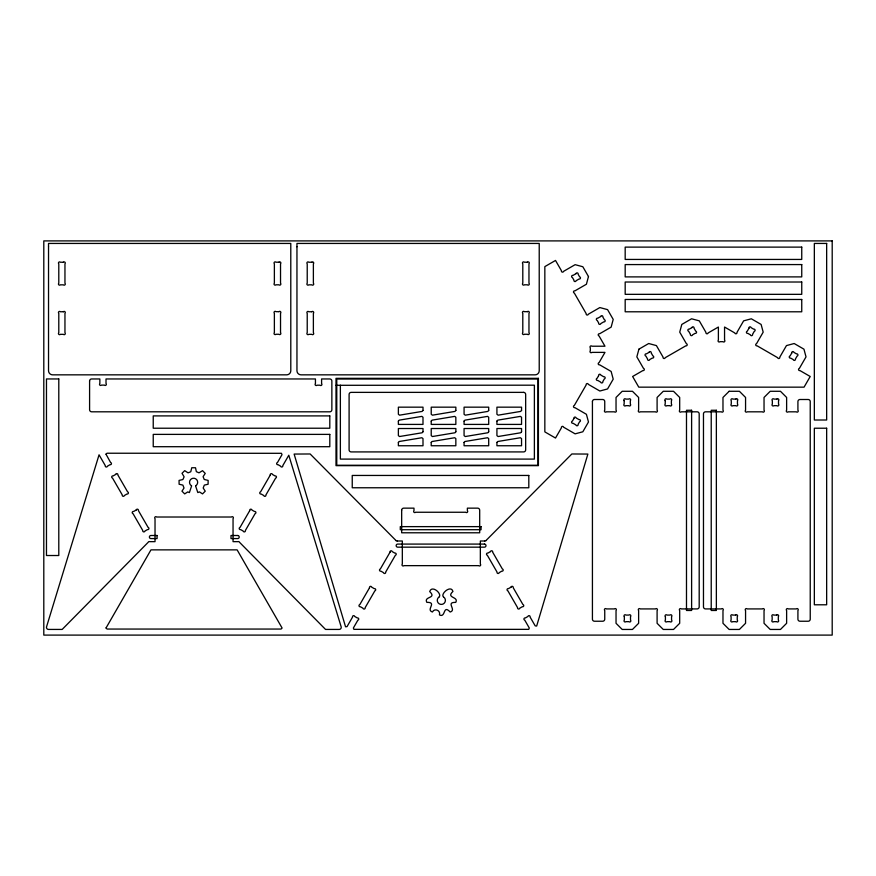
<?xml version="1.0" encoding="UTF-8"?>
<svg xmlns="http://www.w3.org/2000/svg" width="876" height="876" viewBox="0 0 876 876"><rect width="100%" height="100%" fill="white"/><g stroke="black" fill="none" stroke-linecap="round" stroke-linejoin="round"><path stroke-width="1.31" d="M486.224 540.306L571.853 453.976L587.873 454.064L536.67 626.044L535.203 625.88L530.09 617.043A1.106 1.106 0 0 0 529.301 615.686A1.106 1.106 0 0 0 527.943 616.463L525.326 617.974A1.106 1.106 0 0 0 523.968 618.763A1.106 1.106 0 0 0 524.746 620.12L529.29 628.004L528.743 629.351L353.915 629.351L353.367 628.004L357.912 620.12A1.106 1.106 0 0 0 358.689 618.763A1.106 1.106 0 0 0 357.331 617.974L354.714 616.463A1.106 1.106 0 0 0 353.356 615.686A1.106 1.106 0 0 0 352.568 617.043L347.027 626.636L345.549 626.789L294.128 454.064L310.148 453.976L395.777 540.306M195.578 485.884L197.812 492.575L199.443 491.907L202.531 493.9L205.236 491.173L203.188 488.031L204.305 485.107L208.094 484.242L208.138 480.409L204.239 479.468L203.09 476.675L205.236 473.412L202.564 470.675L199.005 472.821L196.344 471.66L195.534 467.773L191.767 467.74L190.771 471.77L188.055 472.832L184.705 470.653L182.022 473.303L184.113 476.818L182.887 479.544L179.065 480.409L179.109 484.242L182.898 485.107L184.015 488.031L181.978 491.173L184.683 493.9L187.76 491.907L189.391 492.575L191.625 485.884M439.347 596.775C441.778 593.282 431.835 584.741 429.7 591.585C437.255 598.757 423.36 596.118 426.864 602.36C437.606 602.108 425.55 609.784 432.405 611.995C434.54 607.747 440.924 610.473 439.456 614.908C445.928 618.259 442.719 604.035 450.155 612.006C457.086 609.992 445.096 602.064 455.739 602.392C459.09 596.468 445.545 598.242 452.947 591.453C451.096 584.588 440.464 593.589 443.311 596.775M336.001 385.298L534.382 385.188L534.382 459.101L340.37 459.101L340.37 385.188M397.463 541.007L402.325 541.007L402.325 564.078A1.106 1.106 0 0 0 402.325 565.644A1.106 1.106 0 0 0 403.891 565.644L478.767 565.644A1.106 1.106 0 0 0 480.344 565.644A1.106 1.106 0 0 0 480.344 564.078L480.344 541.007L484.537 541.007M443.519 596.939A4.062 4.062 0 0 1 444.406 603.017A4.062 4.062 0 0 1 438.263 603.017A4.062 4.062 0 0 1 439.15 596.939M397.233 541.039A1.106 1.106 0 0 1 395.919 540.492M486.092 540.492A1.106 1.106 0 0 1 484.778 541.039M191.417 485.731A4.073 4.073 0 0 1 190.519 479.632A4.073 4.073 0 0 1 196.673 479.632A4.073 4.073 0 0 1 195.797 485.72M48.53 246.769L48.53 370.734A4.106 4.106 0 0 0 52.637 374.84L286.693 374.84A4.106 4.106 0 0 0 290.799 370.734L290.788 243.44L48.519 243.44L48.53 246.769M89.593 381.005L89.593 409.749A2.059 2.059 0 0 0 91.641 411.808L329.803 411.808A2.048 2.048 0 0 0 331.862 409.749L331.862 381.005A2.059 2.059 0 0 0 329.803 378.958L321.591 378.958L321.591 383.633A1.106 1.106 0 0 1 321.591 385.199A1.106 1.106 0 0 1 320.025 385.199L317.002 385.199A1.106 1.106 0 0 1 315.437 385.199A1.106 1.106 0 0 1 315.437 383.633L315.437 378.958L106.018 378.958L106.018 383.546A1.106 1.106 0 0 1 106.018 385.111A1.106 1.106 0 0 1 104.441 385.111L101.419 385.111A1.106 1.106 0 0 1 99.853 385.111A1.106 1.106 0 0 1 99.853 383.546L99.853 378.958L91.641 378.958A2.048 2.048 0 0 0 89.593 381.005M296.953 246.769L296.953 370.734A4.106 4.106 0 0 0 301.059 374.84L535.116 374.84A4.106 4.106 0 0 0 539.222 370.734L539.222 243.44L296.953 243.44L296.953 246.769M401.668 510.204L401.668 532.783L479.687 532.783L479.687 510.204A2.059 2.059 0 0 0 477.628 508.146L467.368 508.146L467.368 510.686A1.106 1.106 0 0 1 467.368 512.252A1.106 1.106 0 0 1 465.791 512.252L415.553 512.252A1.106 1.106 0 0 1 413.987 512.252A1.106 1.106 0 0 1 413.987 510.686L413.987 508.146L403.716 508.146A2.048 2.048 0 0 0 401.668 510.204M592.428 401.558L592.428 619.19A2.048 2.048 0 0 0 594.486 621.237L602.699 621.237A2.059 2.059 0 0 0 604.747 619.19L604.747 610.495A1.106 1.106 0 0 1 604.747 608.919A1.106 1.106 0 0 1 606.312 608.919L614.47 608.919A1.106 1.106 0 0 1 616.036 608.919A1.106 1.106 0 0 1 616.036 610.495L616.036 623.296L622.201 629.45L632.461 629.45L638.626 623.296L638.626 610.495A1.106 1.106 0 0 1 638.626 608.919A1.106 1.106 0 0 1 640.192 608.919L655.533 608.919A1.106 1.106 0 0 1 657.099 608.919A1.106 1.106 0 0 1 657.099 610.495L657.099 623.296L663.263 629.45L673.524 629.45L679.688 623.296L679.688 610.495A1.106 1.106 0 0 1 679.688 608.919A1.106 1.106 0 0 1 681.254 608.919L697.143 608.919A2.059 2.059 0 0 0 699.19 606.871L699.19 413.877A2.048 2.048 0 0 0 697.143 411.819L681.254 411.819A1.106 1.106 0 0 1 679.688 411.819A1.106 1.106 0 0 1 679.688 410.253L679.688 397.452L673.524 391.287L663.263 391.287L657.099 397.452L657.099 410.253A1.106 1.106 0 0 1 657.099 411.819A1.106 1.106 0 0 1 655.533 411.819L640.192 411.819A1.106 1.106 0 0 1 638.626 411.819A1.106 1.106 0 0 1 638.626 410.253L638.626 397.452L632.461 391.287L622.201 391.287L616.036 397.452L616.036 410.253A1.106 1.106 0 0 1 616.036 411.819A1.106 1.106 0 0 1 614.47 411.819L606.312 411.819A1.106 1.106 0 0 1 604.747 411.819A1.106 1.106 0 0 1 604.747 410.253L604.747 401.558A2.048 2.048 0 0 0 602.699 399.5L594.486 399.5A2.059 2.059 0 0 0 592.428 401.558M624.161 400.66L624.161 404.099A1.106 1.106 0 0 0 624.161 405.665A1.106 1.106 0 0 0 625.727 405.665L628.749 405.665A1.106 1.106 0 0 0 630.315 405.665A1.106 1.106 0 0 0 630.315 404.099L630.315 400.66A1.106 1.106 0 0 0 630.315 399.095A1.106 1.106 0 0 0 628.749 399.095L625.727 399.095A1.106 1.106 0 0 0 624.161 399.095A1.106 1.106 0 0 0 624.161 400.66M624.347 616.649L624.347 620.088A1.106 1.106 0 0 0 624.347 621.653A1.106 1.106 0 0 0 625.913 621.653L628.935 621.653A1.106 1.106 0 0 0 630.501 621.653A1.106 1.106 0 0 0 630.501 620.088L630.501 616.649A1.106 1.106 0 0 0 630.501 615.083A1.106 1.106 0 0 0 628.935 615.083L625.913 615.083A1.106 1.106 0 0 0 624.347 615.083A1.106 1.106 0 0 0 624.347 616.649M665.223 400.66L665.223 404.099A1.106 1.106 0 0 0 665.223 405.665A1.106 1.106 0 0 0 666.789 405.665L669.812 405.665A1.106 1.106 0 0 0 671.377 405.665A1.106 1.106 0 0 0 671.377 404.099L671.377 400.66A1.106 1.106 0 0 0 671.377 399.095A1.106 1.106 0 0 0 669.812 399.095L666.789 399.095A1.106 1.106 0 0 0 665.223 399.095A1.106 1.106 0 0 0 665.223 400.66M665.41 616.649L665.41 620.088A1.106 1.106 0 0 0 665.41 621.653A1.106 1.106 0 0 0 666.975 621.653L669.998 621.653A1.106 1.106 0 0 0 671.563 621.653A1.106 1.106 0 0 0 671.563 620.088L671.563 616.649A1.106 1.106 0 0 0 671.563 615.083A1.106 1.106 0 0 0 669.998 615.083L666.975 615.083A1.106 1.106 0 0 0 665.41 615.083A1.106 1.106 0 0 0 665.41 616.649M105.996 454.184L110.617 462.539A1.106 1.106 0 0 1 111.405 463.897A1.106 1.106 0 0 1 110.047 464.674L107.43 466.196A1.106 1.106 0 0 1 106.073 466.974A1.106 1.106 0 0 1 105.284 465.616L99.054 454.819L46.559 626.778A2.048 2.048 0 0 0 48.53 629.428L62.174 629.428L148.219 542.266A1.106 1.106 0 0 1 149.676 541.653L155.03 541.653L155.03 518.581A1.106 1.106 0 0 1 155.03 517.015A1.106 1.106 0 0 1 156.607 517.015L231.483 517.015A1.106 1.106 0 0 1 233.049 517.015A1.106 1.106 0 0 1 233.049 518.581L233.049 541.653L238.042 541.653A1.106 1.106 0 0 1 239.498 542.266L325.533 629.428L339.187 629.428A2.048 2.048 0 0 0 341.147 626.778L288.795 455.246L282.795 465.616A1.106 1.106 0 0 1 282.017 466.974A1.106 1.106 0 0 1 280.659 466.196L278.042 464.674A1.106 1.106 0 0 1 276.685 463.897A1.106 1.106 0 0 1 277.462 462.539L282.006 454.655L281.448 453.308L107.025 453.231L106.007 454.118M106.051 627.961L107.069 629.056L281.065 629.056L282.094 628.026L237.122 549.865L150.968 549.865L106.051 627.961M398.372 421.082L398.361 424.411L422.998 424.411L422.988 417.239L421.86 416.385L399.226 420.151L398.372 421.082M398.372 442.435L398.372 445.753L423.009 445.753L422.988 438.591L421.86 437.737L399.226 441.504L398.372 442.435M423.009 410.395L422.144 411.413L399.565 415.169L398.372 414.271L398.372 407.165L423.009 407.165L423.009 410.395M423.009 431.748L422.144 432.766L399.565 436.522L398.372 435.624L398.372 428.517L423.009 428.517L423.009 431.748M431.222 421.082L431.211 424.411L455.849 424.411L455.838 417.239L454.71 416.385L432.076 420.151L431.222 421.082M431.222 442.435L431.211 445.753L455.849 445.753L455.838 438.591L454.71 437.737L432.076 441.504L431.222 442.435M455.859 410.395L454.994 411.413L432.415 415.169L431.222 414.271L431.222 407.165L455.859 407.165L455.859 410.395M455.859 431.748L454.994 432.766L432.415 436.522L431.222 435.624L431.222 428.517L455.859 428.517L455.859 431.748M464.072 421.082L464.072 424.411L488.709 424.411L488.688 417.239L487.56 416.385L464.926 420.151L464.072 421.082M464.072 442.435L464.072 445.753L488.709 445.753L488.688 438.591L487.56 437.737L464.926 441.504L464.072 442.435M488.709 410.395L487.844 411.413L465.265 415.169L464.072 414.271L464.072 407.165L488.709 407.165L488.709 410.395M488.709 431.748L487.844 432.766L465.265 436.522L464.072 435.624L464.072 428.517L488.709 428.517L488.709 431.748M496.922 421.082L496.911 424.411L521.548 424.411L521.538 417.239L520.41 416.385L497.776 420.151L496.922 421.082M496.922 442.435L496.922 445.753L521.559 445.753L521.538 438.591L520.41 437.737L497.776 441.504L496.922 442.435M521.559 410.395L520.694 411.413L498.115 415.169L496.922 414.271L496.922 407.165L521.559 407.165L521.559 410.395M521.559 431.748L520.694 432.766L498.115 436.522L496.922 435.624L496.922 428.517L521.559 428.517L521.559 431.748M588.475 276.531L586.405 284.24L574.875 290.887A1.106 1.106 0 0 0 573.517 291.675A1.106 1.106 0 0 0 574.306 293.033L586.186 313.641A1.106 1.106 0 0 0 586.964 314.999A1.106 1.106 0 0 0 588.322 314.21L599.852 307.564L607.572 309.633L613.211 319.411L611.141 327.12L599.611 333.778A1.106 1.106 0 0 0 598.253 334.555A1.106 1.106 0 0 0 599.031 335.913L604.977 346.217L591.891 346.217A1.106 1.106 0 0 0 590.325 346.217A1.106 1.106 0 0 0 590.325 347.783L590.325 350.805A1.106 1.106 0 0 0 590.325 352.382A1.106 1.106 0 0 0 591.891 352.382L604.977 352.382L599.042 362.653A1.106 1.106 0 0 0 598.253 364.011A1.106 1.106 0 0 0 599.611 364.799L611.141 371.457L613.211 379.166L607.561 388.944L599.852 391.014L588.322 384.356A1.106 1.106 0 0 0 586.964 383.579A1.106 1.106 0 0 0 586.175 384.936L574.306 405.489A1.106 1.106 0 0 0 573.528 406.847A1.106 1.106 0 0 0 574.886 407.636L586.405 414.293L588.475 422.002L582.836 431.78L575.116 433.85L563.586 427.192A1.106 1.106 0 0 0 562.228 426.404A1.106 1.106 0 0 0 561.45 427.762L555.515 438.044L544.839 431.89L544.839 266.611L555.515 260.446L561.45 270.75A1.106 1.106 0 0 0 562.239 272.108A1.106 1.106 0 0 0 563.596 271.33L575.127 264.672L582.836 266.742L588.475 276.531M638.922 349.163L636.841 356.871L643.499 368.413A1.106 1.106 0 0 1 644.276 369.771A1.106 1.106 0 0 1 642.918 370.548L632.625 376.494L638.779 387.159L804.058 387.159L810.212 376.494L799.941 370.559A1.106 1.106 0 0 1 798.583 369.771A1.106 1.106 0 0 1 799.361 368.413L806.019 356.882L803.949 349.174L794.171 343.523L786.462 345.593L779.804 357.123A1.106 1.106 0 0 1 779.016 358.481A1.106 1.106 0 0 1 777.658 357.693L757.105 345.823A1.106 1.106 0 0 1 755.747 345.045A1.106 1.106 0 0 1 756.525 343.688L763.182 332.157L761.113 324.438L751.334 318.798L743.625 320.857L736.968 332.387A1.106 1.106 0 0 1 736.19 333.745A1.106 1.106 0 0 1 734.833 332.968L724.551 327.033L724.551 340.107A1.106 1.106 0 0 1 724.551 341.673A1.106 1.106 0 0 1 722.985 341.673L719.952 341.673A1.106 1.106 0 0 1 718.386 341.673A1.106 1.106 0 0 1 718.386 340.107L718.386 327.033L708.082 332.968A1.106 1.106 0 0 1 706.724 333.756A1.106 1.106 0 0 1 705.947 332.398L699.289 320.857L691.58 318.787L681.802 324.438L679.732 332.146L686.379 343.677A1.106 1.106 0 0 1 687.167 345.035A1.106 1.106 0 0 1 685.809 345.823L665.202 357.704A1.106 1.106 0 0 1 663.844 358.481A1.106 1.106 0 0 1 663.066 357.123L656.409 345.593L648.7 343.523L638.922 349.163M249.759 510.577L240.024 527.418A1.106 1.106 0 0 0 239.247 528.775A1.106 1.106 0 0 0 240.604 529.564L243.221 531.075A1.106 1.106 0 0 0 244.579 531.863A1.106 1.106 0 0 0 245.368 530.506L255.091 513.654A1.106 1.106 0 0 0 255.869 512.296A1.106 1.106 0 0 0 254.511 511.518L251.894 510.007A1.106 1.106 0 0 0 250.536 509.219A1.106 1.106 0 0 0 249.759 510.577M270.301 475.022L260.577 491.874A1.106 1.106 0 0 0 259.789 493.232A1.106 1.106 0 0 0 261.147 494.009L263.775 495.52A1.106 1.106 0 0 0 265.132 496.309A1.106 1.106 0 0 0 265.91 494.951L275.633 478.11A1.106 1.106 0 0 0 276.422 476.752A1.106 1.106 0 0 0 275.064 475.964L272.447 474.453A1.106 1.106 0 0 0 271.089 473.664A1.106 1.106 0 0 0 270.301 475.022M390.05 552.165L380.326 569.006A1.106 1.106 0 0 0 379.538 570.364A1.106 1.106 0 0 0 380.896 571.152L383.524 572.663A1.106 1.106 0 0 0 384.882 573.452A1.106 1.106 0 0 0 385.659 572.094L395.383 555.253A1.106 1.106 0 0 0 396.171 553.895A1.106 1.106 0 0 0 394.813 553.106L392.196 551.595A1.106 1.106 0 0 0 390.838 550.807A1.106 1.106 0 0 0 390.05 552.165M369.541 587.741L359.817 604.582A1.106 1.106 0 0 0 359.029 605.94A1.106 1.106 0 0 0 360.386 606.729L363.003 608.24A1.106 1.106 0 0 0 364.361 609.017A1.106 1.106 0 0 0 365.15 607.659L374.873 590.818A1.106 1.106 0 0 0 375.651 589.46A1.106 1.106 0 0 0 374.293 588.672L371.676 587.161A1.106 1.106 0 0 0 370.318 586.383A1.106 1.106 0 0 0 369.541 587.741M573.922 418.476L572.411 421.093A1.106 1.106 0 0 0 571.623 422.451A1.106 1.106 0 0 0 572.981 423.239L575.959 424.959A1.106 1.106 0 0 0 577.317 425.736A1.106 1.106 0 0 0 578.094 424.378L579.605 421.761A1.106 1.106 0 0 0 580.394 420.403A1.106 1.106 0 0 0 579.036 419.626L576.058 417.907A1.106 1.106 0 0 0 574.7 417.118A1.106 1.106 0 0 0 573.922 418.476M598.647 375.64L597.136 378.268A1.106 1.106 0 0 0 596.348 379.626A1.106 1.106 0 0 0 597.706 380.403L600.684 382.122A1.106 1.106 0 0 0 602.042 382.911A1.106 1.106 0 0 0 602.83 381.553L604.341 378.925A1.106 1.106 0 0 0 605.119 377.567A1.106 1.106 0 0 0 603.761 376.79L600.794 375.07A1.106 1.106 0 0 0 599.436 374.282A1.106 1.106 0 0 0 598.647 375.64M748.958 328.237L747.239 331.216A1.106 1.106 0 0 0 746.462 332.573A1.106 1.106 0 0 0 747.819 333.351L750.436 334.862A1.106 1.106 0 0 0 751.794 335.65A1.106 1.106 0 0 0 752.572 334.293L754.291 331.314A1.106 1.106 0 0 0 755.079 329.956A1.106 1.106 0 0 0 753.721 329.179L751.104 327.668A1.106 1.106 0 0 0 749.747 326.879A1.106 1.106 0 0 0 748.958 328.237M791.794 352.973L790.075 355.941A1.106 1.106 0 0 0 789.287 357.298A1.106 1.106 0 0 0 790.645 358.087L793.273 359.598A1.106 1.106 0 0 0 794.631 360.375A1.106 1.106 0 0 0 795.408 359.018L797.127 356.05A1.106 1.106 0 0 0 797.905 354.692A1.106 1.106 0 0 0 796.547 353.904L793.93 352.393A1.106 1.106 0 0 0 792.572 351.615A1.106 1.106 0 0 0 791.794 352.973M729.139 391.287L722.974 397.452L722.974 410.253A1.106 1.106 0 0 1 722.974 411.819A1.106 1.106 0 0 1 721.408 411.819L705.53 411.819A2.048 2.048 0 0 0 703.472 413.877L703.472 606.871A2.059 2.059 0 0 0 705.53 608.919L721.408 608.919A1.106 1.106 0 0 1 722.974 608.919A1.106 1.106 0 0 1 722.974 610.495L722.974 623.296L729.139 629.45L739.399 629.45L745.564 623.296L745.564 610.495A1.106 1.106 0 0 1 745.564 608.919A1.106 1.106 0 0 1 747.129 608.919L762.47 608.919A1.106 1.106 0 0 1 764.036 608.919A1.106 1.106 0 0 1 764.036 610.495L764.036 623.296L770.201 629.45L780.461 629.45L786.626 623.296L786.626 610.495A1.106 1.106 0 0 1 786.626 608.919A1.106 1.106 0 0 1 788.192 608.919L796.35 608.919A1.106 1.106 0 0 1 797.916 608.919A1.106 1.106 0 0 1 797.916 610.495L797.916 619.19A2.059 2.059 0 0 0 799.974 621.237L808.187 621.237A2.048 2.048 0 0 0 810.234 619.19L810.234 401.558A2.059 2.059 0 0 0 808.187 399.5L799.974 399.5A2.048 2.048 0 0 0 797.916 401.558L797.916 410.253A1.106 1.106 0 0 1 797.916 411.819A1.106 1.106 0 0 1 796.35 411.819L788.192 411.819A1.106 1.106 0 0 1 786.626 411.819A1.106 1.106 0 0 1 786.626 410.253L786.626 397.452L780.461 391.287L770.201 391.287L764.036 397.452L764.036 410.253A1.106 1.106 0 0 1 764.036 411.819A1.106 1.106 0 0 1 762.47 411.819L747.129 411.819A1.106 1.106 0 0 1 745.564 411.819A1.106 1.106 0 0 1 745.564 410.253L745.564 397.452L739.399 391.287L729.139 391.287M115.72 474.42L113.103 475.931A1.106 1.106 0 0 0 111.745 476.719A1.106 1.106 0 0 0 112.533 478.077L122.257 494.918A1.106 1.106 0 0 0 123.034 496.276A1.106 1.106 0 0 0 124.392 495.498L127.009 493.987A1.106 1.106 0 0 0 128.367 493.199A1.106 1.106 0 0 0 127.589 491.841L117.866 475A1.106 1.106 0 0 0 117.077 473.642A1.106 1.106 0 0 0 115.72 474.42M136.24 509.996L133.612 511.507A1.106 1.106 0 0 0 132.254 512.296A1.106 1.106 0 0 0 133.042 513.654L142.766 530.495A1.106 1.106 0 0 0 143.554 531.852A1.106 1.106 0 0 0 144.912 531.064L147.529 529.553A1.106 1.106 0 0 0 148.887 528.765A1.106 1.106 0 0 0 148.099 527.407L138.375 510.566A1.106 1.106 0 0 0 137.598 509.208A1.106 1.106 0 0 0 136.24 509.996M575.981 273.673L573.013 275.392A1.106 1.106 0 0 0 571.656 276.181A1.106 1.106 0 0 0 572.433 277.539L573.955 280.156A1.106 1.106 0 0 0 574.733 281.514A1.106 1.106 0 0 0 576.09 280.725L579.069 279.006A1.106 1.106 0 0 0 580.427 278.229A1.106 1.106 0 0 0 579.638 276.871L578.127 274.254A1.106 1.106 0 0 0 577.339 272.896A1.106 1.106 0 0 0 575.981 273.673M600.717 316.51L597.739 318.229A1.106 1.106 0 0 0 596.381 319.006A1.106 1.106 0 0 0 597.169 320.364L598.68 322.992A1.106 1.106 0 0 0 599.469 324.35A1.106 1.106 0 0 0 600.827 323.562L603.794 321.842A1.106 1.106 0 0 0 605.152 321.054A1.106 1.106 0 0 0 604.374 319.707L602.863 317.079A1.106 1.106 0 0 0 602.075 315.721A1.106 1.106 0 0 0 600.717 316.51M649.039 352.36L646.422 353.871A1.106 1.106 0 0 0 645.064 354.66A1.106 1.106 0 0 0 645.842 356.017L647.561 358.985A1.106 1.106 0 0 0 648.35 360.343A1.106 1.106 0 0 0 649.707 359.565L652.324 358.054A1.106 1.106 0 0 0 653.682 357.266A1.106 1.106 0 0 0 652.894 355.908L651.186 352.94A1.106 1.106 0 0 0 650.397 351.583A1.106 1.106 0 0 0 649.039 352.36M691.876 327.635L689.248 329.146A1.106 1.106 0 0 0 687.89 329.923A1.106 1.106 0 0 0 688.678 331.281L690.398 334.26A1.106 1.106 0 0 0 691.186 335.618A1.106 1.106 0 0 0 692.544 334.829L695.161 333.318A1.106 1.106 0 0 0 696.519 332.541A1.106 1.106 0 0 0 695.73 331.183L694.011 328.204A1.106 1.106 0 0 0 693.234 326.847A1.106 1.106 0 0 0 691.876 327.635M490.505 551.584L487.888 553.095A1.106 1.106 0 0 0 486.53 553.884A1.106 1.106 0 0 0 487.319 555.242L497.042 572.083A1.106 1.106 0 0 0 497.82 573.441A1.106 1.106 0 0 0 499.178 572.652L501.806 571.141A1.106 1.106 0 0 0 503.163 570.364A1.106 1.106 0 0 0 502.375 569.006L492.651 552.154A1.106 1.106 0 0 0 491.863 550.796A1.106 1.106 0 0 0 490.505 551.584M511.058 587.139L508.441 588.65A1.106 1.106 0 0 0 507.084 589.428A1.106 1.106 0 0 0 507.861 590.785L517.585 607.637A1.106 1.106 0 0 0 518.373 608.995A1.106 1.106 0 0 0 519.731 608.207L522.348 606.696A1.106 1.106 0 0 0 523.706 605.907A1.106 1.106 0 0 0 522.928 604.549L513.205 587.708A1.106 1.106 0 0 0 512.416 586.351A1.106 1.106 0 0 0 511.058 587.139M832.2 240.9L43.8 240.9L43.8 635.1L832.2 635.1L832.2 240.9M826.659 243.44L814.341 243.44L814.341 420.009L826.659 420.009L826.659 243.44M801.748 247.12L625.179 247.12L625.179 259.438L801.748 259.438L801.748 247.12M63.379 262.242L60.356 262.242A1.106 1.106 0 0 0 58.791 262.242A1.106 1.106 0 0 0 58.791 263.807L58.791 283.255A1.106 1.106 0 0 0 58.791 284.831A1.106 1.106 0 0 0 60.356 284.831L63.379 284.831A1.106 1.106 0 0 0 64.955 284.831A1.106 1.106 0 0 0 64.955 283.255L64.955 263.807A1.106 1.106 0 0 0 64.955 262.242A1.106 1.106 0 0 0 63.379 262.242M278.962 262.209L275.94 262.209A1.106 1.106 0 0 0 274.374 262.209A1.106 1.106 0 0 0 274.374 263.775L274.374 283.233A1.106 1.106 0 0 0 274.374 284.799A1.106 1.106 0 0 0 275.94 284.799L278.962 284.799A1.106 1.106 0 0 0 280.528 284.799A1.106 1.106 0 0 0 280.528 283.233L280.528 263.775A1.106 1.106 0 0 0 280.528 262.209A1.106 1.106 0 0 0 278.962 262.209M311.812 262.242L308.79 262.242A1.106 1.106 0 0 0 307.224 262.242A1.106 1.106 0 0 0 307.224 263.807L307.224 283.255A1.106 1.106 0 0 0 307.224 284.831A1.106 1.106 0 0 0 308.79 284.831L311.812 284.831A1.106 1.106 0 0 0 313.378 284.831A1.106 1.106 0 0 0 313.378 283.255L313.378 263.807A1.106 1.106 0 0 0 313.378 262.242A1.106 1.106 0 0 0 311.812 262.242M527.385 262.209L524.363 262.209A1.106 1.106 0 0 0 522.797 262.209A1.106 1.106 0 0 0 522.797 263.775L522.797 283.233A1.106 1.106 0 0 0 522.797 284.799A1.106 1.106 0 0 0 524.363 284.799L527.385 284.799A1.106 1.106 0 0 0 528.962 284.799A1.106 1.106 0 0 0 528.962 283.233L528.962 263.775A1.106 1.106 0 0 0 528.962 262.209A1.106 1.106 0 0 0 527.385 262.209M801.748 264.574L625.179 264.574L625.179 276.893L801.748 276.893L801.748 264.574M801.748 282.017L625.179 282.017L625.179 294.336L801.748 294.336L801.748 282.017M801.748 299.472L625.179 299.472L625.179 311.79L801.748 311.79L801.748 299.472M63.379 311.746L60.356 311.746A1.106 1.106 0 0 0 58.791 311.746A1.106 1.106 0 0 0 58.791 313.312L58.791 332.76A1.106 1.106 0 0 0 58.791 334.336A1.106 1.106 0 0 0 60.356 334.336L63.379 334.336A1.106 1.106 0 0 0 64.955 334.336A1.106 1.106 0 0 0 64.955 332.76L64.955 313.312A1.106 1.106 0 0 0 64.955 311.746A1.106 1.106 0 0 0 63.379 311.746M278.962 311.67L275.94 311.67A1.106 1.106 0 0 0 274.374 311.67A1.106 1.106 0 0 0 274.374 313.236L274.374 332.694A1.106 1.106 0 0 0 274.374 334.26A1.106 1.106 0 0 0 275.94 334.26L278.962 334.26A1.106 1.106 0 0 0 280.528 334.26A1.106 1.106 0 0 0 280.528 332.694L280.528 313.236A1.106 1.106 0 0 0 280.528 311.67A1.106 1.106 0 0 0 278.962 311.67M311.812 311.746L308.79 311.746A1.106 1.106 0 0 0 307.224 311.746A1.106 1.106 0 0 0 307.224 313.312L307.224 332.76A1.106 1.106 0 0 0 307.224 334.336A1.106 1.106 0 0 0 308.79 334.336L311.812 334.336A1.106 1.106 0 0 0 313.378 334.336A1.106 1.106 0 0 0 313.378 332.76L313.378 313.312A1.106 1.106 0 0 0 313.378 311.746A1.106 1.106 0 0 0 311.812 311.746M527.385 311.67L524.363 311.67A1.106 1.106 0 0 0 522.797 311.67A1.106 1.106 0 0 0 522.797 313.236L522.797 332.694A1.106 1.106 0 0 0 522.797 334.26A1.106 1.106 0 0 0 524.363 334.26L527.385 334.26A1.106 1.106 0 0 0 528.962 334.26A1.106 1.106 0 0 0 528.962 332.694L528.962 313.236A1.106 1.106 0 0 0 528.962 311.67A1.106 1.106 0 0 0 527.385 311.67M538.411 378.344L336.001 378.344L336.001 465.649L538.411 465.649L538.411 378.344M58.791 378.947L46.472 378.947L46.472 555.515L58.791 555.515L58.791 378.947M537.973 379.034L336.767 379.034L336.767 465.265L537.973 465.265L537.973 379.034M523.607 392.371L351.145 392.371A2.048 2.048 0 0 0 349.097 394.43L349.097 449.859A2.059 2.059 0 0 0 351.145 451.917L523.607 451.917A2.048 2.048 0 0 0 525.666 449.859L525.666 394.43A2.059 2.059 0 0 0 523.607 392.371M735.873 399.095L732.851 399.095A1.106 1.106 0 0 0 731.285 399.095A1.106 1.106 0 0 0 731.285 400.66L731.285 404.099A1.106 1.106 0 0 0 731.285 405.665A1.106 1.106 0 0 0 732.851 405.665L735.873 405.665A1.106 1.106 0 0 0 737.45 405.665A1.106 1.106 0 0 0 737.45 404.099L737.45 400.66A1.106 1.106 0 0 0 737.45 399.095A1.106 1.106 0 0 0 735.873 399.095M776.935 399.095L773.913 399.095A1.106 1.106 0 0 0 772.347 399.095A1.106 1.106 0 0 0 772.347 400.66L772.347 404.099A1.106 1.106 0 0 0 772.347 405.665A1.106 1.106 0 0 0 773.913 405.665L776.935 405.665A1.106 1.106 0 0 0 778.512 405.665A1.106 1.106 0 0 0 778.512 404.099L778.512 400.66A1.106 1.106 0 0 0 778.512 399.095A1.106 1.106 0 0 0 776.935 399.095M691.613 410.275L686.488 410.275L686.488 610.473L691.613 610.473L691.613 410.275M716.36 410.275L711.224 410.275L711.224 610.473L716.36 610.473L716.36 410.275M329.803 415.903L153.234 415.903L153.234 428.222L329.803 428.222L329.803 415.903M826.659 428.222L814.341 428.222L814.341 604.79L826.659 604.79L826.659 428.222M329.803 434.386L153.234 434.386L153.234 446.705L329.803 446.705L329.803 434.386M528.808 475.449L352.24 475.449L352.24 487.768L528.808 487.768L528.808 475.449M481.055 526.629L400.288 526.629L400.288 529.706L481.055 529.706L481.055 526.629M157.089 535.499L150.924 535.499A1.544 1.544 0 0 0 149.391 537.032A1.544 1.544 0 0 0 150.924 538.576L157.089 538.576L157.089 535.499M237.67 535.499L231.001 535.499L231.001 538.576L237.67 538.576A1.544 1.544 0 0 0 239.214 537.032A1.544 1.544 0 0 0 237.67 535.499M484.45 544.084L397.704 544.084A1.544 1.544 0 0 0 396.16 545.628A1.544 1.544 0 0 0 397.704 547.161L484.45 547.161A1.544 1.544 0 0 0 485.983 545.628A1.544 1.544 0 0 0 484.45 544.084M735.687 615.083L732.664 615.083A1.106 1.106 0 0 0 731.099 615.083A1.106 1.106 0 0 0 731.099 616.649L731.099 620.088A1.106 1.106 0 0 0 731.099 621.653A1.106 1.106 0 0 0 732.664 621.653L735.687 621.653A1.106 1.106 0 0 0 737.253 621.653A1.106 1.106 0 0 0 737.253 620.088L737.253 616.649A1.106 1.106 0 0 0 737.253 615.083A1.106 1.106 0 0 0 735.687 615.083M776.749 615.083L773.727 615.083A1.106 1.106 0 0 0 772.161 615.083A1.106 1.106 0 0 0 772.161 616.649L772.161 620.088A1.106 1.106 0 0 0 772.161 621.653A1.106 1.106 0 0 0 773.727 621.653L776.749 621.653A1.106 1.106 0 0 0 778.315 621.653A1.106 1.106 0 0 0 778.315 620.088L778.315 616.649A1.106 1.106 0 0 0 778.315 615.083A1.106 1.106 0 0 0 776.749 615.083"/></g></svg>
